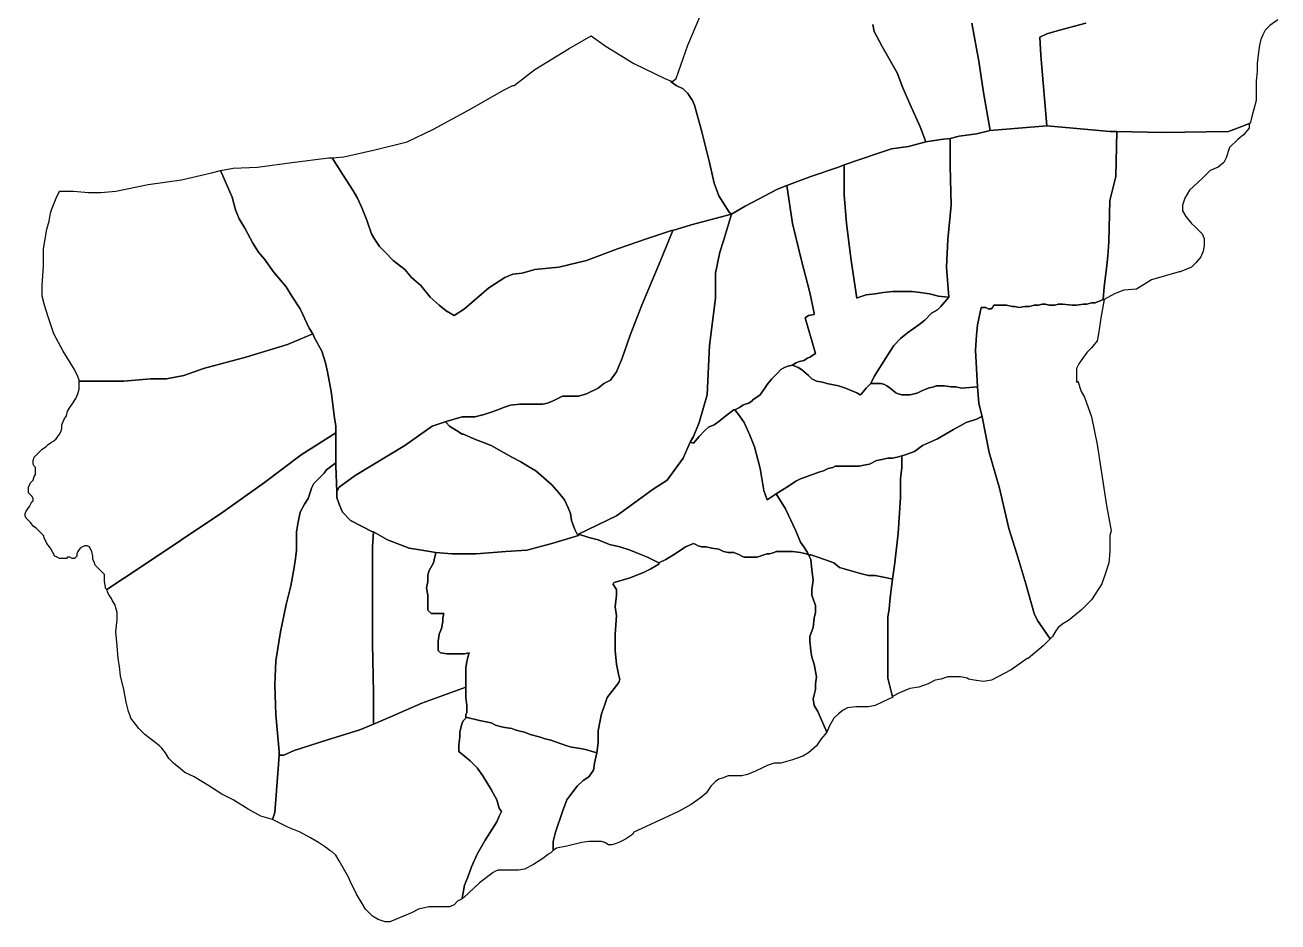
# Model space of a CAD drawing. Extents: x 44 to 244, y 26 to 170.
# Drawn here: x 43.5 to 135.7, y 26.1 to 92.1 of the extents above; entities that cross this region are included whole.
import ezdxf

# ---------------------------------------------------------------- set-up
doc = ezdxf.new("R2010")
doc.units = 0
doc.layers.add('BORO', color=7, linetype='CONTINUOUS')

msp = doc.modelspace()

# ---------------------------------------------------------------- linework, layer by layer
at = {"layer": 'BORO', "color": 2}
for points in [[(109.817016, 83.468577), (108.546963, 83.129878), (107.276914, 82.960527), (106.260875, 82.621829), (103.805443, 81.775081), (103.382092, 81.60573), (101.350015, 80.928333), (99.571944, 80.250933), (98.894582, 79.996908), (96.523821, 78.726788), (95.507782, 78.134062), (95.338441, 78.303413), (94.57641, 79.488859), (94.237732, 80.420284), (93.899052, 81.944429), (93.30636, 84.315325), (92.798343, 86.178171), (92.629002, 86.51687), (92.290321, 87.024919), (91.951641, 87.363618), (91.443619, 87.617642), (91.104942, 87.871667), (91.020272, 87.956344), (91.104942, 87.871667), (91.443619, 88.125692), (92.290321, 90.581261), (93.729711, 93.968256)], [(135.726039, 92.444108), (135.133352, 92.020736), (134.794671, 91.682034), (134.62533, 91.343335), (134.45599, 91.004637), (134.37132, 90.581261), (134.28665, 90.073212), (134.201979, 89.226464), (134.201979, 88.633741), (134.117309, 87.956344), (134.117309, 87.19427), (134.117309, 86.51687), (133.778629, 85.24675), (133.693962, 84.823374), (133.609292, 84.823374), (133.185941, 84.654023), (132.085228, 84.230651), (127.259038, 84.145977), (123.872237, 84.230651), (123.364219, 84.230651), (120.654777, 84.484676), (118.707366, 84.654023), (118.284018, 89.819187), (118.199348, 91.173984), (118.707366, 91.428009), (119.638738, 91.682034), (121.586149, 92.190083)], [(114.558537, 84.315325), (113.542494, 84.0613), (112.272445, 83.891953), (111.595087, 83.722602), (110.917725, 83.637928), (109.817016, 83.468577), (109.393665, 84.569349), (108.631634, 86.262845), (108.123616, 87.448295), (107.700265, 88.549067), (106.599553, 90.496588), (106.006865, 91.59736), (105.922195, 92.105409)], [(105.922195, 92.105409), (106.006865, 91.59736), (106.599553, 90.496588), (107.700265, 88.549067), (108.123616, 87.448295), (108.631634, 86.262845), (109.393665, 84.569349), (109.817016, 83.468577)], [(121.586149, 92.190083), (119.638738, 91.682034), (118.707366, 91.428009), (118.199348, 91.173984), (118.284018, 89.819187), (118.707366, 84.654023), (114.558537, 84.315325), (114.050516, 87.109593), (113.711835, 89.395815), (113.203817, 92.190083)], [(113.203817, 92.190083), (113.711835, 89.395815), (114.050516, 87.109593), (114.558537, 84.315325)], [(91.020272, 87.956344), (91.104942, 87.871667), (91.443619, 87.617642), (91.951641, 87.363618), (92.290321, 87.024919), (92.629002, 86.51687), (92.798343, 86.178171), (93.30636, 84.315325), (93.899052, 81.944429), (94.237732, 80.420284), (94.57641, 79.488859), (95.338441, 78.303413), (95.507782, 78.134062), (92.544332, 77.371991), (91.189609, 76.948616), (91.104942, 76.948616), (89.326872, 76.355892), (87.12545, 75.593818), (84.839358, 74.747071), (82.807277, 74.239021), (81.029207, 74.06967), (80.097838, 73.815646), (79.420477, 73.730972), (78.827789, 73.476947), (77.642406, 72.714873), (75.864335, 71.190728), (75.102307, 70.682679), (74.509616, 71.021377), (74.001598, 71.444753), (73.324237, 72.037476), (72.646875, 72.884224), (71.969517, 73.476947), (71.461496, 74.06967), (70.614798, 74.747071), (70.022106, 75.339794), (69.598755, 75.763169), (69.260074, 76.271215), (69.006064, 76.694591), (68.667387, 77.71069), (68.328706, 78.557437), (67.990025, 79.319512), (67.651344, 79.912235), (66.889316, 81.097681), (66.127284, 82.283131), (66.973986, 82.367804), (69.260074, 82.875854), (71.630836, 83.468577), (73.578247, 84.399998), (76.372357, 85.924147), (78.743119, 87.278944), (79.420477, 87.617642), (79.505147, 87.617642), (81.029207, 88.803092), (83.569309, 90.327237), (85.178039, 91.258662), (86.278748, 90.496588), (88.310829, 89.226464), (90.596921, 88.125692), (91.020272, 87.956344)], [(123.872237, 84.230651), (123.787567, 80.928333), (123.364219, 79.150161), (123.279549, 76.101868), (123.194879, 75.085769), (123.110209, 74.154347), (122.940868, 72.79955), (122.856198, 71.868125), (122.686858, 71.783452), (122.263507, 71.614101), (122.009496, 71.614101), (121.670819, 71.529427), (121.416808, 71.529427), (120.908787, 71.444753), (120.570106, 71.444753), (119.892748, 71.529427), (119.554068, 71.529427), (119.300057, 71.444753), (119.046046, 71.444753), (118.876706, 71.444753), (118.622695, 71.529427), (118.368688, 71.529427), (118.114678, 71.444753), (117.775997, 71.444753), (117.437316, 71.360076), (117.098635, 71.360076), (116.675288, 71.275402), (116.336607, 71.360076), (116.167267, 71.360076), (115.743916, 71.444753), (115.405235, 71.444753), (115.151225, 71.444753), (114.981888, 71.444753), (114.812547, 71.444753), (114.727877, 71.275402), (114.643207, 71.190728), (114.473867, 71.190728), (114.389196, 71.190728), (114.219856, 71.275402), (114.135186, 71.275402), (113.965845, 71.275402), (113.881175, 71.275402), (113.627165, 70.005279), (113.542494, 69.243208), (113.457824, 68.142436), (113.627165, 65.432841), (112.441785, 65.348164), (112.018434, 65.432841), (111.679754, 65.432841), (111.171736, 65.517515), (110.833055, 65.517515), (110.579045, 65.517515), (110.409704, 65.432841), (109.986353, 65.348164), (109.817016, 65.26349), (109.563006, 65.178817), (109.224325, 65.009466), (108.970314, 64.924792), (108.631634, 64.840115), (108.377623, 64.840115), (108.038946, 64.840115), (107.784935, 64.924792), (107.615595, 65.009466), (107.192244, 65.348164), (106.938233, 65.517515), (106.768893, 65.602189), (106.514882, 65.686862), (106.345545, 65.686862), (106.091535, 65.686862), (105.752854, 65.686862), (106.006865, 66.194912), (106.430216, 66.872312), (107.022904, 67.803734), (107.446254, 68.481134), (107.954276, 68.989183), (108.462293, 69.412556), (109.308995, 70.005279), (109.732346, 70.343981), (110.240364, 70.85203), (110.663715, 71.106051), (110.917725, 71.360076), (111.510417, 72.037476), (111.341076, 74.239021), (111.425747, 76.271215), (111.679754, 78.811462), (111.595087, 81.690404), (111.595087, 83.722602), (112.272445, 83.891953), (113.542494, 84.0613), (114.558537, 84.315325), (118.707366, 84.654023), (120.654777, 84.484676), (123.364219, 84.230651), (123.872237, 84.230651)], [(122.940868, 71.868125), (122.856198, 71.868125), (122.940868, 72.79955), (123.110209, 74.154348), (123.194879, 75.085769), (123.279549, 76.101868), (123.364219, 79.150161), (123.787567, 80.928333), (123.872237, 84.230651), (127.259038, 84.145977), (132.085228, 84.230651), (133.185941, 84.654023), (133.609292, 84.823374), (133.609292, 84.484676), (133.185941, 83.976626), (132.76259, 83.637928), (132.169898, 83.045201), (131.915891, 82.283131), (131.746551, 81.944429), (131.3232, 81.60573), (130.730509, 81.351706), (130.137821, 80.758982), (129.206449, 79.912235), (128.867768, 79.319512), (128.698427, 78.811462), (128.698427, 78.388087), (128.952438, 77.964714), (129.375789, 77.456665), (129.6298, 77.20264), (130.137821, 76.694591), (130.307161, 76.355892), (130.307161, 75.847843), (130.222491, 75.424467), (130.053151, 75.001095), (129.71447, 74.57772), (129.375789, 74.239021), (128.529091, 73.900323), (128.44442, 73.900323), (126.412339, 73.3076), (125.311627, 72.630199), (124.380258, 72.545526), (123.702897, 72.291501), (122.940868, 71.868125), (122.940868, 71.868125)], [(111.510417, 72.037476), (111.425747, 72.037476), (110.748385, 72.12215), (110.071023, 72.291501), (109.393665, 72.376175), (108.800974, 72.460848), (107.954276, 72.460848), (107.361584, 72.460848), (106.684223, 72.376175), (106.091535, 72.291501), (105.414173, 72.206827), (104.906152, 72.037476), (104.736815, 71.952802), (104.313464, 74.747071), (103.974784, 77.456665), (103.805443, 79.573536), (103.805443, 81.775081), (106.260875, 82.621829), (107.276914, 82.960527), (108.546964, 83.129878), (109.817016, 83.468577), (110.917725, 83.637928), (111.595087, 83.722602), (111.595087, 81.690404), (111.679754, 78.811462), (111.425747, 76.271215), (111.341076, 74.239021), (111.510417, 72.037476)], [(91.189609, 76.948616), (90.25824, 74.662397), (88.903521, 71.444753), (88.056819, 69.243208), (87.464131, 67.549709), (87.04078, 66.533614), (86.617429, 65.940887), (86.109408, 65.686862), (85.68606, 65.348164), (84.839358, 64.924792), (84.246671, 64.755441), (83.82332, 64.755441), (83.484639, 64.755441), (83.061288, 64.755441), (82.38393, 64.416742), (81.960579, 64.247391), (81.621898, 64.162718), (80.85987, 64.162718), (79.928498, 64.162718), (79.251136, 64.078044), (78.743119, 63.908693), (78.319768, 63.739342), (77.811746, 63.569995), (77.303729, 63.400644), (76.626367, 63.231293), (75.694999, 63.231293), (74.509616, 62.892594), (73.493577, 62.553896), (71.461496, 61.114425), (67.820685, 58.91288), (66.635305, 58.066129), (66.465965, 57.72743), (66.381295, 59.590277), (66.381295, 59.844301), (66.381295, 61.537797), (66.381295, 62.045846), (66.381295, 62.553896), (66.296625, 63.146619), (66.042614, 65.094139), (65.788603, 66.533614), (65.619263, 67.211011), (65.365256, 68.057758), (64.857235, 68.989183), (64.687894, 69.327882), (64.433884, 69.751254), (63.756526, 71.190728), (63.163835, 72.12215), (62.740484, 72.79955), (61.809115, 73.900323), (61.131753, 74.831744), (60.708402, 75.339794), (60.285055, 76.017194), (59.692364, 77.117967), (59.269013, 77.795363), (59.015002, 78.472764), (58.760995, 79.404185), (57.914293, 81.351706), (58.845662, 81.521057), (60.623732, 81.60573), (63.163835, 81.944429), (65.873274, 82.283131), (66.127284, 82.283131), (66.889316, 81.097681), (67.651344, 79.912235), (67.990025, 79.319512), (68.328706, 78.557437), (68.667387, 77.71069), (69.006064, 76.694591), (69.260074, 76.271215), (69.598755, 75.763169), (70.022106, 75.339794), (70.614798, 74.747071), (71.461496, 74.06967), (71.969517, 73.476947), (72.646875, 72.884224), (73.324237, 72.037476), (74.001598, 71.444753), (74.509616, 71.021377), (75.102307, 70.682679), (75.864335, 71.190728), (77.642406, 72.714873), (78.827789, 73.476947), (79.420477, 73.730972), (80.097838, 73.815646), (81.029207, 74.06967), (82.807277, 74.239021), (84.839358, 74.747071), (87.12545, 75.593818), (89.326872, 76.355892), (91.104942, 76.948616), (91.189609, 76.948616)], [(64.687894, 69.327882), (62.825154, 68.565808), (59.777034, 67.634386), (56.644244, 66.787638), (55.204854, 66.279589), (53.934801, 66.025564), (52.749422, 66.025564), (50.802011, 65.856213), (48.515923, 65.856213), (47.49988, 65.856213), (47.49988, 65.940887), (47.41521, 66.194912), (47.1612, 66.702961), (46.314501, 68.057758), (45.63714, 69.327882), (45.213789, 70.598005), (44.959782, 71.444753), (44.790441, 72.12215), (44.790441, 72.884224), (44.875111, 74.323695), (44.875111, 75.593818), (45.129122, 77.033289), (45.298459, 77.626012), (45.383129, 78.218739), (45.467799, 78.472764), (45.80648, 79.319512), (46.060491, 79.827561), (47.076529, 79.827561), (48.177242, 79.742884), (49.10861, 79.742884), (50.209323, 79.827561), (52.580081, 80.335607), (55.035513, 80.674309), (57.236931, 81.182358), (57.914293, 81.351706), (58.760995, 79.404185), (59.015002, 78.472764), (59.269013, 77.795363), (59.692364, 77.117967), (60.285055, 76.017194), (60.708402, 75.339794), (61.131753, 74.831744), (61.809115, 73.900323), (62.740484, 72.79955), (63.163835, 72.12215), (63.756526, 71.190728), (64.433884, 69.751254), (64.687894, 69.327882)], [(111.510417, 72.037476), (110.917725, 71.360076), (110.663715, 71.106051), (110.240364, 70.85203), (109.732346, 70.343981), (109.308995, 70.005279), (108.462293, 69.412556), (107.954276, 68.989183), (107.446254, 68.481134), (107.022904, 67.803734), (106.430216, 66.872312), (106.006865, 66.194912), (105.752854, 65.686862), (105.414173, 65.348164), (105.075493, 64.924792), (104.990822, 64.840115), (104.736815, 65.009466), (104.313464, 65.178817), (103.890113, 65.348164), (103.382092, 65.517515), (102.535394, 65.686862), (102.196713, 65.77154), (101.773362, 65.856213), (101.434681, 66.025564), (101.180674, 66.279589), (100.672653, 66.702961), (100.418642, 66.872312), (99.995292, 67.04166), (100.249302, 67.211011), (100.503313, 67.295684), (100.841993, 67.380362), (101.096004, 67.549709), (101.265344, 67.634386), (101.688692, 67.888411), (100.926664, 70.513328), (101.180674, 70.682679), (101.604022, 70.767353), (101.604022, 70.85203), (101.265344, 72.376175), (100.672653, 74.747071), (99.995292, 77.456665), (99.571944, 80.250933), (101.350015, 80.928333), (103.382092, 81.60573), (103.805443, 81.775081), (103.805443, 79.573536), (103.974784, 77.456665), (104.313464, 74.747071), (104.736815, 71.952802), (104.906152, 72.037476), (105.414173, 72.206827), (106.091535, 72.291501), (106.684223, 72.376175), (107.361584, 72.460848), (107.954276, 72.460848), (108.800974, 72.460848), (109.393665, 72.376175), (110.071023, 72.291501), (110.748385, 72.12215), (111.425747, 72.037476), (111.510417, 72.037476)], [(99.995291, 67.04166), (99.656614, 66.956986), (99.402604, 66.872312), (99.148593, 66.702961), (98.894582, 66.448936), (98.471232, 66.025564), (98.132551, 65.602189), (97.963214, 65.348164), (97.709203, 65.009466), (97.624533, 64.840115), (97.370523, 64.670767), (97.116512, 64.501416), (97.031842, 64.416742), (96.777831, 64.247391), (96.523821, 64.162718), (96.35448, 64.078044), (96.100473, 63.908693), (95.761792, 63.739342), (95.677122, 63.739342), (95.084431, 63.31597), (94.57641, 62.892594), (94.237732, 62.63857), (93.814381, 62.469222), (93.560371, 62.215197), (93.13702, 61.791822), (92.713672, 61.283772), (92.459662, 61.36845), (92.713672, 61.791822), (93.13702, 62.807921), (93.729711, 64.840115), (93.899052, 68.481134), (94.322403, 71.952803), (94.322403, 73.815646), (94.66108, 75.339794), (94.91509, 76.186542), (95.507782, 78.134062), (96.523821, 78.726788), (98.894583, 79.996908), (99.571944, 80.250933), (99.995292, 77.456665), (100.672653, 74.747071), (101.265344, 72.376175), (101.604022, 70.85203), (101.604022, 70.767353), (101.180674, 70.682679), (100.926664, 70.513328), (101.688692, 67.888411), (101.265344, 67.634386), (101.096004, 67.549709), (100.841993, 67.380362), (100.503313, 67.295684), (100.249302, 67.211011), (99.995291, 67.04166)], [(92.459662, 61.36845), (91.951641, 60.183), (90.766261, 58.574178), (89.750219, 57.896781), (87.04078, 55.949261), (84.246671, 54.594464), (84.246671, 54.509786), (84.162, 54.594464), (83.99266, 54.933162), (83.738649, 55.610559), (83.653979, 56.118608), (83.484639, 56.541984), (83.230628, 57.134707), (82.807277, 57.642756), (82.29926, 58.23548), (81.706568, 58.743529), (81.113877, 59.251578), (80.521189, 59.590277), (80.013168, 59.928975), (79.335806, 60.267677), (77.811746, 61.114425), (76.541697, 61.622474), (75.779669, 61.961173), (75.694999, 61.961173), (75.271648, 62.215197), (74.763626, 62.553896), (74.509616, 62.807921), (74.509616, 62.892594), (75.694999, 63.231293), (76.626367, 63.231293), (77.303729, 63.400644), (77.811746, 63.569995), (78.319768, 63.739342), (78.743119, 63.908693), (79.251136, 64.078044), (79.928498, 64.162718), (80.85987, 64.162718), (81.621898, 64.162718), (81.960579, 64.247391), (82.38393, 64.416742), (83.061288, 64.755441), (83.484639, 64.755441), (83.82332, 64.755441), (84.246671, 64.755441), (84.839358, 64.924792), (85.68606, 65.348164), (86.109408, 65.686862), (86.617429, 65.940887), (87.04078, 66.533614), (87.464131, 67.549709), (88.056819, 69.243208), (88.903521, 71.444753), (90.25824, 74.662397), (91.189609, 76.948616), (92.544332, 77.371991), (95.507782, 78.134062), (94.91509, 76.186542), (94.66108, 75.339794), (94.322403, 73.815646), (94.322403, 71.952803), (93.899052, 68.481134), (93.729711, 64.840115), (93.13702, 62.807921), (92.713672, 61.791822), (92.459662, 61.36845)], [(118.961376, 46.889053), (118.453355, 46.381003), (117.352646, 45.449582), (117.267976, 45.449582), (116.082597, 44.602834), (114.643207, 43.84076), (114.050516, 43.756086), (113.373154, 43.84076), (112.949807, 43.925434), (112.865136, 44.010111), (112.357115, 44.094785), (111.933764, 44.094785), (111.425747, 44.094785), (110.917725, 43.925434), (110.494374, 43.84076), (109.986353, 43.586735), (109.308995, 43.33271), (108.631634, 43.248037), (108.038946, 42.994012), (107.869605, 42.909338), (107.361584, 42.655314), (107.361584, 42.570636), (107.361584, 42.655314), (107.276914, 42.909338), (107.022904, 44.010111), (107.022904, 44.941532), (107.022904, 46.550354), (107.022904, 47.481776), (107.022904, 48.497875), (107.107574, 49.090598), (107.192244, 49.937345), (107.361584, 51.292143), (107.530925, 52.477592), (107.784935, 54.679137), (107.954276, 57.304058), (107.954276, 58.658855), (108.038946, 59.505603), (108.038946, 60.352351), (108.292953, 60.437025), (108.970314, 60.691049), (109.563006, 61.114425), (110.663715, 61.622474), (111.849094, 62.299871), (112.780466, 62.807921), (113.542494, 63.061945), (113.881175, 63.231293), (113.965845, 63.231293), (114.473867, 60.606376), (115.235895, 57.981455), (115.913256, 55.017836), (116.505948, 53.154989), (117.183306, 50.953444), (117.775997, 48.751899), (118.030008, 48.24385), (118.961376, 46.889053), (118.030008, 48.24385), (117.775997, 48.751899), (117.183306, 50.953444), (116.505948, 53.154989), (115.913256, 55.017836), (115.235895, 57.981455), (114.473867, 60.606376), (113.965845, 63.231293), (113.711835, 64.247391), (113.627165, 65.432841), (113.457824, 68.142436), (113.542494, 69.243208), (113.627165, 70.005279), (113.881175, 71.275402), (113.965845, 71.275402), (114.135186, 71.275402), (114.219856, 71.275402), (114.389196, 71.190728), (114.473867, 71.190728), (114.643207, 71.190728), (114.727877, 71.275402), (114.812547, 71.444753), (114.981888, 71.444753), (115.151225, 71.444753), (115.405235, 71.444753), (115.743916, 71.444753), (116.167267, 71.360076), (116.336607, 71.360076), (116.675288, 71.275402), (117.098635, 71.360076), (117.437316, 71.360076), (117.775997, 71.444753), (118.114678, 71.444753), (118.368688, 71.529427), (118.622695, 71.529427), (118.876706, 71.444753), (119.046046, 71.444753), (119.300057, 71.444753), (119.554068, 71.529427), (119.892748, 71.529427), (120.570106, 71.444753), (120.908787, 71.444753), (121.416808, 71.529427), (121.670819, 71.529427), (122.009496, 71.614101), (122.263507, 71.614101), (122.686858, 71.783452), (122.856198, 71.868125), (122.940868, 71.868125), (122.686858, 70.513328), (122.602188, 69.835931), (122.517517, 69.327882), (122.432847, 68.819832), (122.009496, 68.311783), (121.670819, 67.973085), (121.416808, 67.634386), (121.078128, 67.126337), (120.908787, 66.787638), (120.908787, 66.364263), (120.908787, 66.110238), (120.908787, 65.77154), (120.993457, 65.856213), (121.247468, 65.094139), (121.501479, 64.670767), (122.009496, 63.231293), (122.432847, 61.199099), (122.686858, 59.420926), (123.110209, 56.711331), (123.448889, 54.848488), (123.364219, 54.509786), (123.364219, 53.32434), (123.279549, 52.477592), (123.025539, 51.715518), (122.771528, 50.953444), (122.009496, 49.767998), (121.247468, 49.005924), (120.316096, 48.24385), (119.892748, 47.989825), (119.554068, 47.7358), (119.384727, 47.481776), (119.130717, 47.058404), (118.961376, 46.889053)], [(66.381295, 62.045846), (63.841196, 60.437025), (61.131753, 58.404831), (58.083633, 56.203286), (51.98739, 52.138894), (49.531961, 50.530072), (49.447291, 50.614746), (49.447291, 50.69942), (49.362621, 51.122795), (49.362621, 51.461494), (49.362621, 51.630845), (49.277951, 51.715518), (49.02394, 51.969543), (48.8546, 52.138894), (48.685259, 52.308241), (48.600589, 52.562266), (48.515923, 52.731617), (48.515923, 52.985642), (48.431252, 53.32434), (48.346582, 53.493691), (48.261912, 53.663039), (48.092572, 53.747716), (47.923231, 53.747716), (47.753891, 53.663039), (47.58455, 53.578365), (47.41521, 53.32434), (47.33054, 53.154989), (47.33054, 52.985642), (47.1612, 52.816291), (46.991859, 52.816291), (46.822522, 52.900965), (46.653182, 52.900965), (46.568512, 52.816291), (46.229831, 52.816291), (46.060491, 52.816291), (45.89115, 52.900965), (45.72181, 52.985642), (45.552469, 53.239666), (45.383129, 53.578365), (45.129122, 53.917063), (45.044452, 54.086414), (44.959782, 54.255762), (44.875111, 54.509786), (44.705771, 54.679137), (44.536431, 54.848488), (44.36709, 55.017836), (44.11308, 55.187187), (43.943739, 55.441211), (43.774399, 55.610559), (43.605058, 55.77991), (43.520388, 55.949261), (43.520388, 56.118608), (43.605058, 56.287959), (43.859069, 56.626658), (44.028409, 56.965356), (44.11308, 57.050033), (44.11308, 57.219381), (44.028409, 57.388732), (43.859069, 57.558083), (43.774399, 57.642756), (43.774399, 57.72743), (43.774399, 57.896781), (43.774399, 58.066129), (43.859069, 58.23548), (43.943739, 58.404831), (44.11308, 58.574178), (44.19775, 58.828203), (44.28242, 58.997554), (44.28242, 59.251578), (44.28242, 59.505603), (44.19775, 59.590277), (44.11308, 59.759628), (44.11308, 59.928975), (44.11308, 60.013652), (44.19775, 60.267677), (44.536431, 60.606376), (44.790441, 60.8604), (45.044452, 61.029748), (45.213789, 61.199099), (45.467799, 61.36845), (45.63714, 61.453123), (45.80648, 61.622474), (46.060491, 61.961173), (46.145161, 62.13052), (46.229831, 62.384545), (46.229831, 62.63857), (46.399171, 63.061945), (46.568512, 63.31597), (46.653182, 63.654668), (46.822522, 63.908693), (46.991859, 64.162718), (47.24587, 64.58609), (47.41521, 64.924792), (47.49988, 65.26349), (47.49988, 65.686862), (47.49988, 65.856213), (48.515923, 65.856213), (50.802011, 65.856213), (52.749422, 66.025564), (53.934801, 66.025564), (55.204854, 66.279589), (56.644244, 66.787638), (59.777034, 67.634386), (62.825154, 68.565808), (64.687895, 69.327882), (64.857235, 68.989183), (65.365256, 68.057758), (65.619263, 67.211011), (65.788604, 66.533614), (66.042614, 65.094139), (66.296625, 63.146619), (66.381295, 62.553896), (66.381295, 62.045846)], [(105.752854, 65.686862), (106.091535, 65.686862), (106.345545, 65.686862), (106.514882, 65.686862), (106.768893, 65.602189), (106.938233, 65.517515), (107.192244, 65.348164), (107.615595, 65.009466), (107.784935, 64.924792), (108.038946, 64.840115), (108.377623, 64.840115), (108.631634, 64.840115), (108.970314, 64.924792), (109.224325, 65.009466), (109.563006, 65.178817), (109.817016, 65.26349), (109.986353, 65.348164), (110.409704, 65.432841), (110.579045, 65.517515), (110.833055, 65.517515), (111.171736, 65.517515), (111.679754, 65.432841), (112.018434, 65.432841), (112.441785, 65.348164), (113.627165, 65.432841), (113.711835, 64.247391), (113.965845, 63.231293), (113.881175, 63.231293), (113.542494, 63.061945), (112.780466, 62.807921), (111.849094, 62.299871), (110.663715, 61.622474), (109.563006, 61.114425), (108.970314, 60.691049), (108.292953, 60.437025), (108.038946, 60.352351), (107.700265, 60.267677), (107.361584, 60.183), (107.022904, 60.183), (106.599553, 60.098326), (106.176205, 60.013652), (105.668184, 59.759628), (105.244833, 59.674951), (104.906152, 59.590277), (104.398135, 59.590277), (103.551433, 59.590277), (103.128082, 59.590277), (102.958745, 59.505603), (102.620064, 59.420926), (102.281383, 59.251578), (101.942702, 59.166901), (101.265344, 58.91288), (100.587983, 58.658855), (100.249302, 58.489504), (99.995292, 58.320153), (99.571944, 58.066129), (98.809912, 57.558083), (98.132551, 57.134707), (97.878544, 57.812104), (97.793874, 58.404831), (97.624533, 59.420926), (97.455193, 60.098326), (97.201182, 61.029748), (96.862501, 61.876496), (96.43915, 62.807921), (96.100473, 63.31597), (95.761792, 63.739342), (96.100473, 63.908693), (96.35448, 64.078044), (96.523821, 64.162718), (96.777831, 64.247391), (97.031842, 64.416742), (97.116512, 64.501416), (97.370523, 64.670767), (97.624533, 64.840115), (97.709203, 65.009466), (97.963214, 65.348164), (98.132551, 65.602189), (98.471232, 66.025564), (98.894583, 66.448936), (99.148593, 66.702961), (99.402604, 66.872312), (99.656614, 66.956986), (99.995292, 67.04166), (100.418642, 66.872312), (100.672653, 66.702961), (101.180674, 66.279589), (101.434681, 66.025564), (101.773362, 65.856213), (102.196713, 65.77154), (102.535394, 65.686862), (103.382092, 65.517515), (103.890113, 65.348164), (104.313464, 65.178817), (104.736815, 65.009466), (104.990822, 64.840115), (105.075493, 64.924792), (105.414173, 65.348164), (105.752854, 65.686862)], [(98.809912, 57.558083), (99.487274, 56.457307), (100.249302, 54.848488), (100.587983, 54.001737), (100.841993, 53.663039), (101.096004, 53.239666), (101.180674, 53.070315), (101.011334, 53.154989), (100.587983, 53.239666), (99.995291, 53.32434), (99.063923, 53.32434), (98.809912, 53.32434), (98.640572, 53.239666), (98.301891, 53.154989), (98.132551, 53.154989), (97.878544, 53.070315), (97.624533, 52.985642), (97.370523, 52.900965), (97.201182, 52.900965), (96.862501, 52.900965), (96.608491, 52.900965), (96.43915, 52.900965), (96.26981, 52.985642), (96.100473, 53.070315), (95.931133, 53.154989), (95.677122, 53.239666), (95.507782, 53.239666), (95.253771, 53.239666), (94.91509, 53.32434), (94.57641, 53.493691), (94.068392, 53.578365), (93.645041, 53.663039), (93.30636, 53.663039), (93.05235, 53.747716), (92.883009, 53.83239), (92.713672, 53.917063), (92.120981, 53.663039), (91.358949, 53.154989), (90.681591, 52.731617), (90.17357, 52.477592), (89.326872, 52.900965), (88.48017, 53.239666), (88.056819, 53.409014), (87.294791, 53.663039), (86.532759, 53.83239), (85.68606, 54.171088), (85.008699, 54.340439), (84.246671, 54.594464), (87.04078, 55.949261), (89.750219, 57.896781), (90.766261, 58.574178), (91.951641, 60.183), (92.459662, 61.36845), (92.713672, 61.283772), (93.13702, 61.791822), (93.560371, 62.215197), (93.814381, 62.469222), (94.237732, 62.63857), (94.57641, 62.892594), (95.084431, 63.31597), (95.677122, 63.739342), (95.761792, 63.739342), (96.100473, 63.31597), (96.43915, 62.807921), (96.862501, 61.876495), (97.201182, 61.029748), (97.455193, 60.098326), (97.624533, 59.420926), (97.793873, 58.404831), (97.878544, 57.812104), (98.132551, 57.134707), (98.809912, 57.558083), (98.809912, 57.558083)], [(84.246671, 54.509786), (82.29926, 53.917063), (80.436519, 53.409014), (78.912459, 53.32434), (76.711037, 53.154989), (74.932967, 53.154989), (73.747588, 53.239666), (72.731545, 53.409014), (71.800177, 53.578365), (70.191447, 54.171088), (69.175404, 54.763811), (69.090734, 54.763811), (67.482004, 55.610559), (66.889316, 56.203286), (66.635305, 56.796009), (66.465965, 57.304058), (66.465965, 57.72743), (66.635305, 58.066129), (67.820685, 58.91288), (71.461496, 61.114425), (73.493577, 62.553896), (74.509616, 62.892594), (74.509616, 62.807921), (74.763626, 62.553896), (75.271648, 62.215197), (75.694999, 61.961173), (75.779669, 61.961173), (76.541697, 61.622474), (77.811746, 61.114425), (79.335806, 60.267677), (80.013168, 59.928975), (80.521189, 59.590277), (81.113877, 59.251578), (81.706568, 58.743529), (82.29926, 58.23548), (82.807277, 57.642756), (83.230628, 57.134707), (83.484639, 56.541984), (83.653979, 56.118608), (83.738649, 55.610559), (83.99266, 54.933162), (84.162, 54.594464), (84.246671, 54.509786)], [(66.381295, 59.844301), (65.703933, 59.336252), (65.534596, 59.082227), (65.111245, 58.658855), (64.772565, 58.320153), (64.603224, 57.981455), (64.518554, 57.72743), (64.349214, 57.219381), (64.095203, 56.796009), (63.756526, 56.203286), (63.587185, 55.356534), (63.502515, 54.763811), (63.502515, 54.255762), (63.502515, 53.917063), (63.502515, 53.409014), (63.417845, 52.816291), (63.333175, 52.138894), (63.079164, 50.784097), (62.740484, 49.4293), (62.317133, 47.397102), (61.978455, 45.280231), (61.893785, 43.502061), (61.978455, 41.300516), (62.232462, 38.590922), (62.232462, 38.336897), (62.147796, 37.320799), (61.893785, 34.103155), (61.724445, 33.595105), (60.877743, 33.84913), (59.946374, 34.357179), (58.845662, 35.03458), (57.998963, 35.457952), (56.982924, 36.135352), (55.966882, 36.728075), (55.289524, 37.066774), (54.950843, 37.320799), (54.442822, 37.744174), (54.104141, 38.082873), (53.850131, 38.506245), (53.596124, 38.844947), (53.426783, 39.014294), (53.088103, 39.268319), (52.664752, 39.607017), (52.326071, 39.861042), (51.902723, 40.284418), (51.564043, 40.70779), (51.310032, 41.046492), (51.225362, 41.300516), (51.140692, 41.554541), (50.971351, 42.231938), (50.802011, 43.163363), (50.548, 44.179458), (50.46333, 44.856859), (50.37866, 45.449582), (50.29399, 46.381003), (50.209323, 47.397102), (50.29399, 48.328527), (50.29399, 48.836573), (50.209323, 49.175275), (50.124653, 49.4293), (49.955312, 49.683324), (49.870642, 49.852672), (49.701302, 50.106696), (49.616632, 50.276047), (49.531961, 50.530072), (51.98739, 52.138894), (58.083633, 56.203286), (61.131753, 58.404831), (63.841196, 60.437025), (66.381295, 62.045846), (66.381295, 61.537797), (66.381295, 59.844301)], [(107.361584, 51.292143), (107.192244, 49.937345), (107.107574, 49.090598), (107.022904, 48.497875), (107.022904, 47.481776), (107.022904, 46.550354), (107.022904, 44.941532), (107.022904, 44.010111), (107.276914, 42.909338), (107.361584, 42.655314), (107.361584, 42.570636), (107.107574, 42.485963), (106.091535, 41.977913), (105.583514, 41.89324), (104.652145, 41.89324), (104.059454, 41.808566), (103.720773, 41.639215), (103.382092, 41.38519), (103.043415, 41.046492), (102.704734, 40.453769), (102.535394, 40.030393), (101.858032, 41.554541), (101.604022, 41.977913), (101.519351, 42.485963), (101.688692, 43.163363), (101.688692, 43.586735), (101.773362, 44.094785), (101.604022, 45.026206), (101.434681, 45.534255), (101.350015, 46.042305), (101.265344, 46.719705), (101.265344, 47.058404), (101.519351, 47.7358), (101.604022, 48.413201), (101.688692, 48.836573), (101.688692, 49.344622), (101.434681, 50.106696), (101.434681, 50.530072), (101.519351, 51.207469), (101.434681, 51.969543), (101.350015, 52.731617), (101.180674, 53.070315), (101.350015, 53.070315), (101.858032, 52.900965), (102.366053, 52.731617), (103.043415, 52.477592), (103.466762, 52.138894), (103.805443, 52.054217), (104.398135, 51.884869), (104.906152, 51.715518), (105.583514, 51.546167), (106.091535, 51.546167), (106.938233, 51.37682), (107.361584, 51.292143), (106.938233, 51.37682), (106.091535, 51.546167), (105.583514, 51.546167), (104.906152, 51.715518), (104.398135, 51.884869), (103.805443, 52.054217), (103.466762, 52.138894), (103.043415, 52.477592), (102.366053, 52.731617), (101.858032, 52.900965), (101.350015, 53.070315), (101.180674, 53.070315), (101.096004, 53.239666), (100.841993, 53.663039), (100.587983, 54.001737), (100.249302, 54.848488), (99.487274, 56.457307), (98.809912, 57.558083), (99.571944, 58.066129), (99.995292, 58.320153), (100.249302, 58.489504), (100.587983, 58.658855), (101.265344, 58.91288), (101.942702, 59.166901), (102.281383, 59.251578), (102.620064, 59.420926), (102.958745, 59.505603), (103.128082, 59.590277), (103.551433, 59.590277), (104.398135, 59.590277), (104.906152, 59.590277), (105.244833, 59.67495), (105.668184, 59.759628), (106.176205, 60.013652), (106.599553, 60.098326), (107.022904, 60.183), (107.361584, 60.183), (107.700265, 60.267677), (108.038946, 60.352351), (108.038946, 59.505603), (107.954276, 58.658855), (107.954276, 57.304058), (107.784935, 54.679137), (107.530925, 52.477592), (107.361584, 51.292143)], [(66.465965, 57.72743), (66.465965, 57.304058), (66.635305, 56.796009), (66.889316, 56.203286), (67.482004, 55.610559), (69.090734, 54.763811), (69.175404, 54.763811), (69.090734, 53.663039), (69.090734, 50.022023), (69.090734, 46.550354), (69.175404, 42.909338), (69.175404, 40.623116), (68.159365, 40.199744), (65.703933, 39.43767), (63.333175, 38.675596), (62.571143, 38.336897), (62.232462, 38.336897), (62.232462, 38.590922), (61.978455, 41.300516), (61.893785, 43.502061), (61.978455, 45.280231), (62.317133, 47.397102), (62.740484, 49.4293), (63.079164, 50.784097), (63.333175, 52.138894), (63.417845, 52.816291), (63.502515, 53.409014), (63.502515, 53.917063), (63.502515, 54.255762), (63.502515, 54.763811), (63.587186, 55.356534), (63.756526, 56.203286), (64.095203, 56.796009), (64.349214, 57.219381), (64.518554, 57.72743), (64.603224, 57.981455), (64.772565, 58.320153), (65.111245, 58.658855), (65.534596, 59.082227), (65.703933, 59.336252), (66.381295, 59.844301), (66.381295, 59.590277), (66.465965, 57.72743)], [(73.747588, 53.239666), (73.578247, 52.477592), (73.239566, 51.884869), (73.154896, 51.546167), (73.154896, 51.122795), (73.070226, 50.614746), (73.154896, 50.106696), (73.154896, 49.598647), (73.154896, 49.005924), (73.408907, 48.751899), (73.747588, 48.751899), (74.340275, 48.751899), (74.255605, 48.413201), (74.255605, 48.159176), (74.170935, 47.651127), (74.001598, 47.227751), (73.916928, 46.719705), (73.916928, 46.46568), (73.916928, 46.042305), (74.086268, 45.872954), (74.594286, 45.78828), (74.848297, 45.78828), (75.356318, 45.78828), (75.864335, 45.78828), (76.203016, 45.872954), (76.118346, 45.534255), (76.033676, 45.195557), (75.949006, 44.772181), (75.949006, 44.179458), (75.949006, 43.33271), (72.731545, 42.147264), (70.360787, 41.131165), (69.175404, 40.623116), (69.175404, 42.909338), (69.090734, 46.550354), (69.090734, 50.022023), (69.090734, 53.663039), (69.175404, 54.763811), (70.191447, 54.171088), (71.800177, 53.578365), (72.731545, 53.409014), (73.747588, 53.239666)], [(90.17357, 52.477592), (90.17357, 52.392919), (89.580879, 52.054217), (89.072861, 51.800192), (88.056819, 51.37682), (86.87144, 51.038121), (86.786769, 50.953444), (87.04078, 50.530072), (87.04078, 50.106696), (86.95611, 49.259949), (87.04078, 48.582548), (86.95611, 47.227751), (86.95611, 46.042305), (87.04078, 45.026206), (87.21012, 44.179458), (87.294791, 43.925434), (87.21012, 43.671409), (86.87144, 43.248037), (86.363418, 42.570636), (86.194078, 42.062587), (85.940071, 41.38519), (85.855401, 40.877141), (85.68606, 40.115067), (85.68606, 39.268319), (85.60139, 38.506245), (84.754688, 38.760269), (84.246671, 38.844947), (83.738649, 38.92962), (83.399969, 39.014294), (82.214589, 39.43767), (81.791238, 39.522344), (81.367888, 39.691695), (80.690529, 39.861042), (80.267179, 40.030393), (79.843828, 40.115067), (79.589817, 40.199744), (79.335806, 40.284418), (78.827789, 40.369091), (78.489108, 40.453769), (78.150427, 40.538442), (77.811746, 40.70779), (76.965048, 40.877141), (75.949006, 41.131165), (75.949006, 41.300516), (76.033676, 41.469864), (76.033676, 41.723889), (76.033676, 41.977913), (75.949006, 42.570636), (75.949006, 43.33271), (75.949006, 44.179458), (75.949006, 44.772181), (76.033676, 45.195557), (76.118346, 45.534255), (76.203016, 45.872954), (75.864335, 45.78828), (75.356318, 45.78828), (74.848297, 45.78828), (74.594286, 45.78828), (74.086268, 45.872954), (73.916928, 46.042305), (73.916928, 46.465681), (73.916928, 46.719705), (74.001598, 47.227751), (74.170935, 47.651127), (74.255605, 48.159176), (74.255605, 48.413201), (74.340275, 48.751899), (73.747588, 48.751899), (73.408907, 48.751899), (73.154896, 49.005924), (73.154896, 49.598647), (73.154896, 50.106696), (73.070226, 50.614746), (73.154896, 51.122795), (73.154896, 51.546167), (73.239566, 51.884869), (73.578247, 52.477592), (73.747588, 53.239666), (74.932967, 53.154989), (76.711037, 53.154989), (78.912459, 53.32434), (80.436519, 53.409014), (82.29926, 53.917063), (84.246671, 54.509786), (84.246671, 54.594464), (85.008699, 54.340439), (85.68606, 54.171088), (86.532759, 53.83239), (87.294791, 53.663039), (88.056819, 53.409014), (88.48017, 53.239666), (89.326872, 52.900965), (90.17357, 52.477592)], [(101.180674, 53.070315), (101.350015, 52.731617), (101.434681, 51.969543), (101.519351, 51.207469), (101.434681, 50.530072), (101.434681, 50.106696), (101.688692, 49.344622), (101.688692, 48.836573), (101.604022, 48.413201), (101.519351, 47.7358), (101.265344, 47.058404), (101.265344, 46.719705), (101.350015, 46.042305), (101.434681, 45.534255), (101.604022, 45.026206), (101.773362, 44.094785), (101.688692, 43.586735), (101.688692, 43.163363), (101.519351, 42.485963), (101.604022, 41.977913), (101.858032, 41.554541), (102.535394, 40.030393), (102.112043, 39.522344), (101.773362, 39.014294), (101.180674, 38.506245), (100.757323, 38.25222), (99.995292, 37.998195), (99.148593, 37.744174), (98.640572, 37.744174), (98.132551, 37.574823), (97.793874, 37.405472), (97.285852, 37.151448), (96.693161, 36.897423), (96.26981, 36.812749), (95.761792, 36.812749), (95.253771, 36.812749), (94.83042, 36.643398), (94.57641, 36.558724), (94.322403, 36.389377), (93.983722, 36.050675), (93.645041, 35.542626), (93.22169, 35.203927), (92.544332, 34.695878), (91.61296, 34.187828), (90.512251, 33.679783), (88.310829, 32.663684), (88.226159, 32.494333), (87.718142, 32.155634), (87.21012, 31.90161), (86.95611, 31.816936), (86.702099, 31.732259), (86.448089, 31.732259), (86.194078, 31.90161), (85.940071, 31.986283), (85.68606, 31.986283), (85.43205, 31.986283), (85.008699, 31.986283), (84.500678, 31.90161), (83.399969, 31.647585), (82.637937, 31.478234), (82.38393, 31.308887), (82.38393, 31.986283), (82.55327, 32.663684), (83.061288, 34.187828), (83.399969, 35.03458), (83.82332, 35.627303), (84.162, 36.050675), (84.585348, 36.474051), (85.008699, 36.728075), (85.34738, 37.236125), (85.43205, 37.744174), (85.60139, 38.506245), (85.68606, 39.268319), (85.68606, 40.115067), (85.855401, 40.877141), (85.940071, 41.38519), (86.194078, 42.062587), (86.363418, 42.570636), (86.87144, 43.248037), (87.21012, 43.671409), (87.294791, 43.925434), (87.21012, 44.179458), (87.04078, 45.026206), (86.95611, 46.042305), (86.95611, 47.227751), (87.04078, 48.582548), (86.95611, 49.259949), (87.04078, 50.106696), (87.04078, 50.530072), (86.786769, 50.953444), (86.87144, 51.038121), (88.056819, 51.37682), (89.072861, 51.800192), (89.580879, 52.054217), (90.17357, 52.392919), (90.17357, 52.477592), (90.681591, 52.731617), (91.358949, 53.154989), (92.120981, 53.663039), (92.713672, 53.917063), (92.883009, 53.83239), (93.05235, 53.747716), (93.30636, 53.663039), (93.645041, 53.663039), (94.068392, 53.578365), (94.57641, 53.493691), (94.91509, 53.32434), (95.253771, 53.239666), (95.507782, 53.239666), (95.677122, 53.239666), (95.931133, 53.154989), (96.100473, 53.070316), (96.26981, 52.985642), (96.43915, 52.900965), (96.608491, 52.900965), (96.862501, 52.900965), (97.201182, 52.900965), (97.370523, 52.900965), (97.624533, 52.985642), (97.878544, 53.070316), (98.132551, 53.154989), (98.301891, 53.154989), (98.640572, 53.239666), (98.809912, 53.32434), (99.063923, 53.32434), (99.995292, 53.32434), (100.587983, 53.239666), (101.011334, 53.154989), (101.180674, 53.070316)], [(75.949006, 41.131165), (75.949006, 41.046492), (75.779669, 40.877141), (75.694999, 40.70779), (75.610328, 40.453769), (75.525658, 40.030393), (75.525658, 39.691695), (75.440988, 39.098971), (75.440988, 38.590922), (76.287686, 37.913522), (76.795708, 37.405472), (77.219059, 36.812749), (77.811746, 35.79665), (78.235097, 35.03458), (78.404438, 34.441853), (78.573778, 34.187828), (78.404438, 33.84913), (78.235097, 33.425758), (77.388399, 32.070961), (76.795708, 31.054862), (76.372357, 30.123437), (76.118346, 29.361366), (75.864335, 28.76864), (75.779669, 28.345268), (75.694999, 27.837218), (75.694999, 27.752544), (75.356318, 27.583193), (75.102307, 27.329169), (74.763626, 27.159821), (74.509616, 27.159821), (74.170935, 27.159821), (73.916928, 27.159821), (73.578247, 27.159821), (73.408907, 27.159821), (73.239566, 27.159821), (72.816216, 27.075144), (72.477535, 26.99047), (71.969517, 26.736446), (71.376826, 26.482421), (70.784134, 26.228396), (70.360787, 26.059045), (70.022106, 26.059045), (69.514085, 26.228396), (69.090734, 26.482421), (68.921397, 26.651772), (68.582716, 26.99047), (68.328706, 27.413843), (67.905355, 28.091243), (67.482004, 29.022664), (67.312663, 29.361366), (66.635305, 30.546813), (66.381295, 30.970188), (66.127284, 31.224213), (65.957944, 31.308887), (65.619263, 31.562911), (65.111245, 31.90161), (64.518554, 32.240308), (63.756526, 32.663684), (62.909824, 33.002382), (62.232462, 33.341081), (61.724445, 33.595105), (61.893785, 34.103155), (62.147796, 37.320799), (62.232462, 38.336897), (62.571143, 38.336897), (63.333175, 38.675596), (65.703933, 39.43767), (68.159365, 40.199744), (69.175404, 40.623116), (70.360787, 41.131165), (72.731545, 42.147264), (75.949006, 43.33271), (75.949006, 42.570636), (76.033676, 41.977913), (76.033676, 41.723889), (76.033676, 41.469864), (75.949006, 41.300516), (75.949006, 41.131165)], [(85.60139, 38.506245), (85.43205, 37.744174), (85.34738, 37.236125), (85.008699, 36.728075), (84.585348, 36.474051), (84.162, 36.050675), (83.82332, 35.627303), (83.399969, 35.03458), (83.061288, 34.187828), (82.55327, 32.663684), (82.38393, 31.986283), (82.38393, 31.308887), (82.214589, 31.139536), (82.045249, 31.054862), (81.621898, 30.716164), (80.944537, 30.292788), (80.267179, 29.954089), (79.843828, 29.869416), (79.505147, 29.869416), (79.081799, 29.869416), (78.658448, 29.869416), (78.319768, 29.869416), (78.150427, 29.784738), (77.981087, 29.700065), (76.965048, 28.937991), (75.779669, 27.837218), (75.694999, 27.837218), (75.779669, 28.345268), (75.864335, 28.76864), (76.118346, 29.361366), (76.372357, 30.123437), (76.795708, 31.054862), (77.388399, 32.070961), (78.235097, 33.425758), (78.404438, 33.84913), (78.573778, 34.187828), (78.404438, 34.441853), (78.235097, 35.03458), (77.811746, 35.79665), (77.219059, 36.812749), (76.795708, 37.405472), (76.287686, 37.913522), (75.440988, 38.590922), (75.440988, 39.098971), (75.525658, 39.691695), (75.525658, 40.030393), (75.610328, 40.453769), (75.694999, 40.70779), (75.779669, 40.877141), (75.949006, 41.046492), (75.949006, 41.131165), (76.965048, 40.877141), (77.811746, 40.70779), (78.150427, 40.538442), (78.489108, 40.453769), (78.827789, 40.369091), (79.335806, 40.284418), (79.589817, 40.199744), (79.843828, 40.115067), (80.267179, 40.030393), (80.69053, 39.861042), (81.367888, 39.691695), (81.791239, 39.522344), (82.214589, 39.43767), (83.399969, 39.014294), (83.738649, 38.92962), (84.246671, 38.844947), (84.754688, 38.760269), (85.60139, 38.506245)]]:
    msp.add_lwpolyline(points, dxfattribs=at)

doc.saveas('drawing.dxf')
